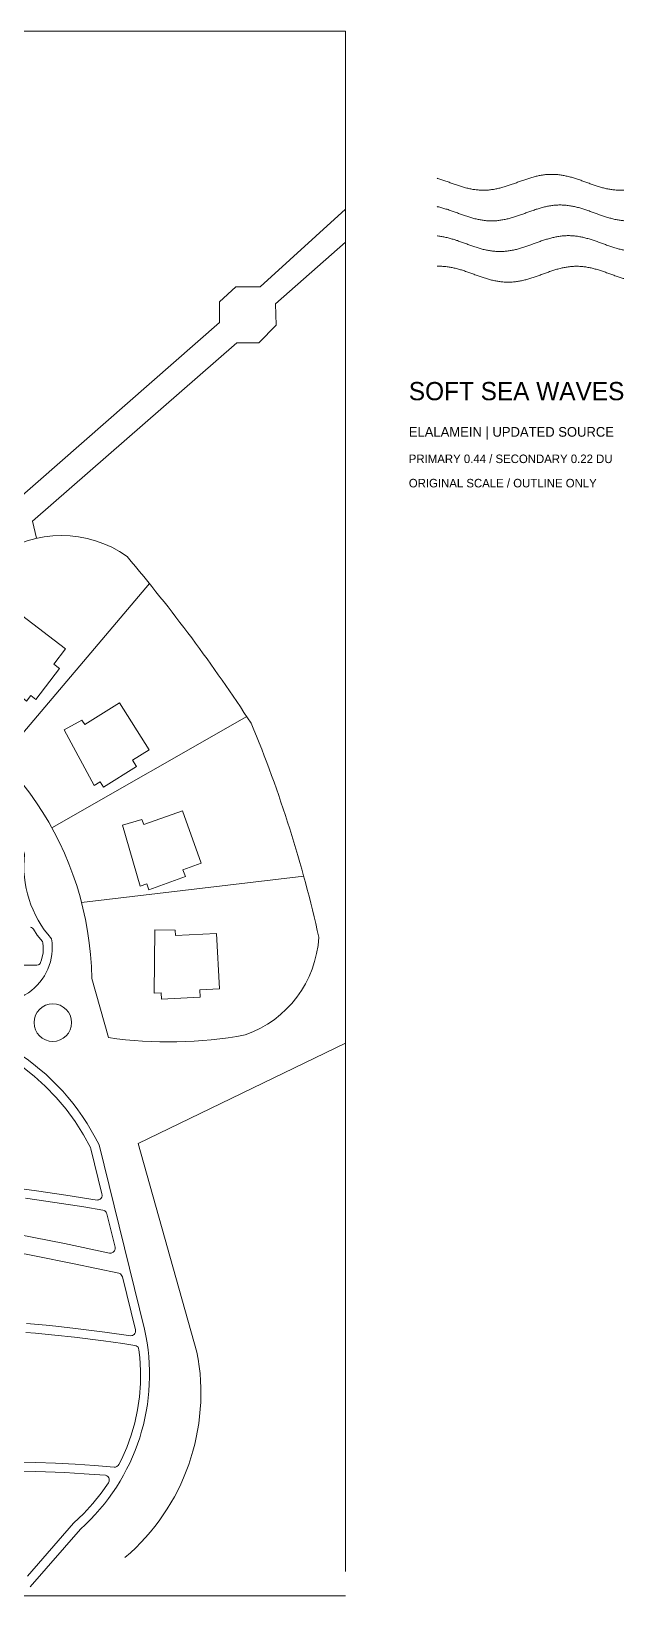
# Model space of a CAD drawing. Header units: inches. Extents: x 36 to 78.3, y 17.3 to 55.9.
# Drawn here: x 63.69 to 78.3, y 17.31 to 55.9 of the extents above; entities that cross this region are included whole.
import ezdxf

# ---------------------------------------------------------------- set-up
doc = ezdxf.new("R2010")
doc.units = ezdxf.units.IN
for name, color, linetype, lineweight in [('01_ORIGINAL_PLAN', 7, 'CONTINUOUS', 20), ('02_CONCEPT_CLOSED_AREAS', 7, 'CONTINUOUS', 15), ('03_CONCEPT_ICON', 7, 'CONTINUOUS', 15), ('04_TITLE', 7, 'CONTINUOUS', 15)]:
    doc.layers.add(name, color=color, linetype=linetype, lineweight=lineweight)

msp = doc.modelspace()

# ---------------------------------------------------------------- linework, layer by layer
at = {"layer": '01_ORIGINAL_PLAN'}
for p, q in [((36.248, 55.9), (71.442, 55.9)), ((71.442, 55.9), (71.442, 17.906)), ((71.442, 17.312), (36.248, 17.312))]:
    msp.add_line(p, q, dxfattribs=at)
for points in [[(63.257, 44.272), (68.329, 48.719), (68.329, 49.231), (68.73, 49.6), (69.33, 49.6), (71.442, 51.512), (71.442, 50.696), (69.711, 49.177), (69.725, 48.651), (69.304, 48.218), (68.761, 48.218), (63.72, 43.82), (63.817, 43.397)], [(66.604, 42.276), (62.941, 37.945)], [(69.006, 38.995), (64.196, 36.253)], [(70.407, 35.063), (64.93, 34.409)], [(65.18, 32.538), (65.591, 31.078)], [(71.442, 30.938), (66.326, 28.468)], [(66.326, 28.468), (67.775, 23.323)]]:
    msp.add_lwpolyline(points, dxfattribs=at)
for points in [[(60.29, 39.74, -0.089338), (62.813, 42.944, -0.322066), (66.051, 42.944, -0.030946), (69.111, 38.833, -0.044664), (70.78, 33.554, -0.301674), (68.967, 31.144, -0.082145), (65.591, 31.078)], [(60.29, 39.74, -0.300089), (65.18, 32.538)], [(59.998, 35.322), (60.235, 35.059), (61.831, 36.816), (61.933, 37.418, -0.214593), (63.522, 35.602, 0.212382), (64.188, 33.517, -0.642649), (62.166, 32.15, 0.132984), (51.615, 31.858, -0.471407), (50.913, 32.245)], [(53.65, 30.945, -0.14301), (60.243, 31.63, -0.286424), (65.36, 28.431), (66.481, 23.89, -0.272091), (64.9, 18.954), (63.661, 17.533)]]:
    msp.add_lwpolyline(points, format="xyb", dxfattribs=at)
for points in [[(62.827, 40.702), (63.445, 41.502), (64.534, 40.672), (64.241, 40.288), (64.384, 40.18), (63.804, 39.42), (63.677, 39.516), (63.571, 39.377), (62.394, 40.407), (62.722, 40.782)], [(65.006, 38.799), (65.865, 39.334), (66.595, 38.175), (66.187, 37.918), (66.283, 37.767), (65.474, 37.257), (65.389, 37.391), (65.242, 37.298), (64.498, 38.674), (64.936, 38.911)], [(66.464, 36.332), (67.417, 36.67), (67.882, 35.382), (67.428, 35.218), (67.489, 35.05), (66.59, 34.725), (66.536, 34.875), (66.372, 34.816), (65.94, 36.319), (66.419, 36.457)], [(67.244, 33.6), (68.254, 33.648), (68.327, 32.28), (67.845, 32.255), (67.855, 32.076), (66.9, 32.025), (66.892, 32.184), (66.717, 32.175), (66.739, 33.739), (67.237, 33.732)]]:
    msp.add_lwpolyline(points, close=True, dxfattribs=at)
msp.add_circle((64.22, 31.448), 0.463, dxfattribs=at)
msp.add_arc((62.535, 22.313), 5.337, 310.4718, 10.9016, dxfattribs=at)
at = {"layer": '02_CONCEPT_CLOSED_AREAS'}
for points in [[(63.666, 33.803), (63.696, 33.792), (63.722, 33.774), (63.742, 33.75), (63.838, 33.602), (63.962, 33.445), (63.975, 33.413), (63.985, 33.327), (63.978, 33.167), (63.944, 32.995), (63.92, 32.929), (63.904, 32.904), (63.881, 32.884), (63.868, 32.876), (63.855, 32.87), (63.825, 32.863), (63.342, 32.867)], [(63.479, 30.346), (63.757, 30.131), (64.033, 29.883), (64.303, 29.605), (64.549, 29.313), (64.771, 29.01), (64.976, 28.682), (65.146, 28.364), (65.157, 28.337), (65.432, 27.221), (65.435, 27.19), (65.434, 27.174), (65.425, 27.144), (65.409, 27.117), (65.398, 27.105), (65.386, 27.095), (65.358, 27.08), (65.327, 27.073), (65.311, 27.072), (64.54, 27.196), (63.818, 27.303), (63.095, 27.399)], [(63.547, 27.118), (64.266, 27.015), (64.986, 26.902), (65.455, 26.824), (65.485, 26.815), (65.499, 26.808), (65.511, 26.799), (65.533, 26.776), (65.547, 26.749), (65.552, 26.734), (65.755, 25.911), (65.759, 25.879), (65.757, 25.863), (65.753, 25.847), (65.74, 25.818), (65.719, 25.793), (65.706, 25.783), (65.678, 25.769), (65.662, 25.765), (65.646, 25.763), (65.614, 25.765), (64.508, 25.996), (63.372, 26.225)], [(62.802, 25.888), (63.772, 25.697), (64.743, 25.499), (65.845, 25.266), (65.873, 25.256), (65.886, 25.249), (65.909, 25.229), (65.926, 25.205), (65.936, 25.177), (66.258, 23.873), (66.262, 23.842), (66.257, 23.811), (66.244, 23.783), (66.225, 23.758), (66.213, 23.748), (66.186, 23.733), (66.171, 23.728), (66.14, 23.725), (65.5, 23.815), (64.777, 23.906), (64.295, 23.96), (64.053, 23.984), (63.571, 24.027)], [(63.553, 23.808), (63.793, 23.787), (64.271, 23.741), (64.751, 23.688), (65.47, 23.597), (65.949, 23.53), (66.243, 23.486), (66.273, 23.477), (66.3, 23.461), (66.321, 23.439), (66.33, 23.426), (66.336, 23.412), (66.344, 23.381), (66.367, 23.186), (66.384, 22.868), (66.38, 22.543), (66.355, 22.221), (66.307, 21.894), (66.239, 21.579), (66.151, 21.27), (66.042, 20.968), (65.914, 20.672), (65.852, 20.55), (65.834, 20.524), (65.81, 20.504), (65.796, 20.496), (65.766, 20.487), (65.735, 20.485), (65.252, 20.525), (64.769, 20.557), (64.287, 20.581), (63.805, 20.597), (63.323, 20.605)], [(63.321, 20.385), (63.799, 20.377), (64.039, 20.37), (64.518, 20.35), (64.997, 20.322), (65.236, 20.305), (65.519, 20.282), (65.549, 20.271), (65.574, 20.254), (65.585, 20.242), (65.602, 20.216), (65.608, 20.201), (65.613, 20.171), (65.611, 20.139), (65.6, 20.11), (65.592, 20.096), (65.415, 19.842), (65.211, 19.587), (64.989, 19.344), (64.734, 19.099), (63.596, 17.793)]]:
    msp.add_lwpolyline(points, dxfattribs=at)
at = {"layer": '03_CONCEPT_ICON'}
for points in [[(73.7, 52.277), (73.711, 52.273), (73.737, 52.265), (73.763, 52.257), (73.788, 52.248), (73.814, 52.24), (73.839, 52.231), (73.865, 52.222), (73.89, 52.213), (73.916, 52.203), (73.942, 52.194), (73.967, 52.185), (73.993, 52.176), (74.018, 52.166), (74.044, 52.157), (74.069, 52.148), (74.095, 52.139), (74.121, 52.13), (74.146, 52.121), (74.172, 52.112), (74.197, 52.103), (74.223, 52.094), (74.248, 52.086), (74.274, 52.078), (74.3, 52.07), (74.325, 52.062), (74.351, 52.055), (74.376, 52.048), (74.402, 52.041), (74.427, 52.034), (74.453, 52.028), (74.479, 52.022), (74.504, 52.016), (74.53, 52.011), (74.555, 52.006), (74.581, 52.002), (74.606, 51.998), (74.632, 51.994), (74.658, 51.991), (74.683, 51.988), (74.709, 51.986), (74.734, 51.984), (74.76, 51.982), (74.785, 51.981), (74.811, 51.98), (74.837, 51.98), (74.862, 51.98), (74.888, 51.981), (74.913, 51.982), (74.939, 51.983), (74.964, 51.985), (74.99, 51.988), (75.016, 51.991), (75.041, 51.994), (75.067, 51.997), (75.092, 52.002), (75.118, 52.006), (75.143, 52.011), (75.169, 52.016), (75.195, 52.022), (75.22, 52.027), (75.246, 52.034), (75.271, 52.04), (75.297, 52.047), (75.322, 52.054), (75.348, 52.062), (75.374, 52.069), (75.399, 52.077), (75.425, 52.085), (75.45, 52.094), (75.476, 52.102), (75.501, 52.111), (75.527, 52.12), (75.553, 52.129), (75.578, 52.138), (75.604, 52.147), (75.629, 52.156), (75.655, 52.166), (75.68, 52.175), (75.706, 52.184), (75.732, 52.193), (75.757, 52.203), (75.783, 52.212), (75.808, 52.221), (75.834, 52.23), (75.859, 52.239), (75.885, 52.248), (75.911, 52.256), (75.936, 52.265), (75.962, 52.273), (75.987, 52.281), (76.013, 52.289), (76.038, 52.296), (76.064, 52.303), (76.089, 52.31), (76.115, 52.317), (76.141, 52.323), (76.166, 52.329), (76.192, 52.335), (76.217, 52.34), (76.243, 52.345), (76.268, 52.349), (76.294, 52.354), (76.32, 52.357), (76.345, 52.361), (76.371, 52.364), (76.396, 52.366), (76.422, 52.368), (76.447, 52.37), (76.473, 52.371), (76.499, 52.372), (76.524, 52.372), (76.55, 52.372), (76.575, 52.371), (76.601, 52.37), (76.626, 52.369), (76.652, 52.367), (76.678, 52.365), (76.703, 52.362), (76.729, 52.359), (76.754, 52.355), (76.78, 52.351), (76.805, 52.347), (76.831, 52.342), (76.857, 52.337), (76.882, 52.331), (76.908, 52.326), (76.933, 52.319), (76.959, 52.313), (76.984, 52.306), (77.01, 52.299), (77.036, 52.292), (77.061, 52.284), (77.087, 52.276), (77.112, 52.268), (77.138, 52.26), (77.163, 52.251), (77.189, 52.242), (77.215, 52.234), (77.24, 52.225), (77.266, 52.215), (77.291, 52.206), (77.317, 52.197), (77.342, 52.188), (77.368, 52.179), (77.394, 52.169), (77.419, 52.16), (77.445, 52.151), (77.47, 52.141), (77.496, 52.132), (77.521, 52.123), (77.547, 52.114), (77.573, 52.106), (77.598, 52.097), (77.624, 52.089), (77.649, 52.08), (77.675, 52.072), (77.7, 52.065), (77.726, 52.057), (77.752, 52.05), (77.777, 52.043), (77.803, 52.036), (77.828, 52.03), (77.854, 52.024), (77.879, 52.018), (77.905, 52.013), (77.931, 52.008), (77.956, 52.003), (77.982, 51.999), (78.007, 51.995), (78.033, 51.992), (78.058, 51.989), (78.084, 51.986), (78.11, 51.984), (78.135, 51.982), (78.161, 51.981), (78.186, 51.98), (78.212, 51.98), (78.237, 51.98), (78.263, 51.981), (78.289, 51.982), (78.3, 51.982)], [(73.7, 51.576), (73.711, 51.573), (73.737, 51.567), (73.763, 51.561), (73.788, 51.554), (73.814, 51.548), (73.839, 51.54), (73.865, 51.533), (73.89, 51.525), (73.916, 51.517), (73.942, 51.509), (73.967, 51.501), (73.993, 51.492), (74.018, 51.483), (74.044, 51.474), (74.069, 51.465), (74.095, 51.456), (74.121, 51.447), (74.146, 51.438), (74.172, 51.429), (74.197, 51.419), (74.223, 51.41), (74.248, 51.401), (74.274, 51.391), (74.3, 51.382), (74.325, 51.373), (74.351, 51.364), (74.376, 51.355), (74.402, 51.347), (74.427, 51.338), (74.453, 51.33), (74.479, 51.322), (74.504, 51.314), (74.53, 51.306), (74.555, 51.299), (74.581, 51.291), (74.606, 51.284), (74.632, 51.278), (74.658, 51.272), (74.683, 51.266), (74.709, 51.26), (74.734, 51.255), (74.76, 51.25), (74.785, 51.246), (74.811, 51.242), (74.837, 51.238), (74.862, 51.235), (74.888, 51.232), (74.913, 51.229), (74.939, 51.228), (74.964, 51.226), (74.99, 51.225), (75.016, 51.224), (75.041, 51.224), (75.067, 51.224), (75.092, 51.225), (75.118, 51.226), (75.143, 51.228), (75.169, 51.229), (75.195, 51.232), (75.22, 51.235), (75.246, 51.238), (75.271, 51.242), (75.297, 51.246), (75.322, 51.25), (75.348, 51.255), (75.374, 51.26), (75.399, 51.266), (75.425, 51.272), (75.45, 51.278), (75.476, 51.284), (75.501, 51.291), (75.527, 51.299), (75.553, 51.306), (75.578, 51.314), (75.604, 51.322), (75.629, 51.33), (75.655, 51.338), (75.68, 51.347), (75.706, 51.355), (75.732, 51.364), (75.757, 51.373), (75.783, 51.382), (75.808, 51.391), (75.834, 51.401), (75.859, 51.41), (75.885, 51.419), (75.911, 51.429), (75.936, 51.438), (75.962, 51.447), (75.987, 51.456), (76.013, 51.465), (76.038, 51.474), (76.064, 51.483), (76.089, 51.492), (76.115, 51.501), (76.141, 51.509), (76.166, 51.517), (76.192, 51.525), (76.217, 51.533), (76.243, 51.54), (76.268, 51.548), (76.294, 51.554), (76.32, 51.561), (76.345, 51.567), (76.371, 51.573), (76.396, 51.579), (76.422, 51.584), (76.447, 51.589), (76.473, 51.594), (76.499, 51.598), (76.524, 51.601), (76.55, 51.605), (76.575, 51.608), (76.601, 51.61), (76.626, 51.612), (76.652, 51.614), (76.678, 51.615), (76.703, 51.616), (76.729, 51.616), (76.754, 51.616), (76.78, 51.615), (76.805, 51.614), (76.831, 51.613), (76.857, 51.611), (76.882, 51.608), (76.908, 51.606), (76.933, 51.603), (76.959, 51.599), (76.984, 51.595), (77.01, 51.591), (77.036, 51.586), (77.061, 51.581), (77.087, 51.575), (77.112, 51.569), (77.138, 51.563), (77.163, 51.557), (77.189, 51.55), (77.215, 51.543), (77.24, 51.535), (77.266, 51.528), (77.291, 51.52), (77.317, 51.512), (77.342, 51.503), (77.368, 51.495), (77.394, 51.486), (77.419, 51.477), (77.445, 51.468), (77.47, 51.459), (77.496, 51.45), (77.521, 51.441), (77.547, 51.431), (77.573, 51.422), (77.598, 51.413), (77.624, 51.404), (77.649, 51.394), (77.675, 51.385), (77.7, 51.376), (77.726, 51.367), (77.752, 51.358), (77.777, 51.349), (77.803, 51.341), (77.828, 51.332), (77.854, 51.324), (77.879, 51.316), (77.905, 51.308), (77.931, 51.301), (77.956, 51.294), (77.982, 51.287), (78.007, 51.28), (78.033, 51.274), (78.058, 51.268), (78.084, 51.262), (78.11, 51.257), (78.135, 51.252), (78.161, 51.247), (78.186, 51.243), (78.212, 51.239), (78.237, 51.236), (78.263, 51.233), (78.289, 51.23), (78.3, 51.229)], [(73.7, 50.853), (73.711, 50.852), (73.737, 50.849), (73.763, 50.845), (73.788, 50.842), (73.814, 50.837), (73.839, 50.833), (73.865, 50.828), (73.89, 50.823), (73.916, 50.817), (73.942, 50.811), (73.967, 50.805), (73.993, 50.798), (74.018, 50.791), (74.044, 50.784), (74.069, 50.777), (74.095, 50.769), (74.121, 50.761), (74.146, 50.753), (74.172, 50.744), (74.197, 50.736), (74.223, 50.727), (74.248, 50.718), (74.274, 50.709), (74.3, 50.7), (74.325, 50.691), (74.351, 50.682), (74.376, 50.672), (74.402, 50.663), (74.427, 50.654), (74.453, 50.644), (74.479, 50.635), (74.504, 50.626), (74.53, 50.617), (74.555, 50.608), (74.581, 50.599), (74.606, 50.59), (74.632, 50.582), (74.658, 50.573), (74.683, 50.565), (74.709, 50.557), (74.734, 50.55), (74.76, 50.542), (74.785, 50.535), (74.811, 50.528), (74.837, 50.522), (74.862, 50.515), (74.888, 50.51), (74.913, 50.504), (74.939, 50.499), (74.964, 50.494), (74.99, 50.49), (75.016, 50.485), (75.041, 50.482), (75.067, 50.479), (75.092, 50.476), (75.118, 50.473), (75.143, 50.471), (75.169, 50.47), (75.195, 50.469), (75.22, 50.468), (75.246, 50.468), (75.271, 50.468), (75.297, 50.469), (75.322, 50.47), (75.348, 50.472), (75.374, 50.474), (75.399, 50.476), (75.425, 50.479), (75.45, 50.482), (75.476, 50.486), (75.501, 50.49), (75.527, 50.494), (75.553, 50.499), (75.578, 50.504), (75.604, 50.51), (75.629, 50.516), (75.655, 50.522), (75.68, 50.529), (75.706, 50.536), (75.732, 50.543), (75.757, 50.55), (75.783, 50.558), (75.808, 50.566), (75.834, 50.574), (75.859, 50.582), (75.885, 50.591), (75.911, 50.6), (75.936, 50.609), (75.962, 50.618), (75.987, 50.627), (76.013, 50.636), (76.038, 50.645), (76.064, 50.654), (76.089, 50.664), (76.115, 50.673), (76.141, 50.682), (76.166, 50.691), (76.192, 50.701), (76.217, 50.71), (76.243, 50.719), (76.268, 50.728), (76.294, 50.736), (76.32, 50.745), (76.345, 50.753), (76.371, 50.761), (76.396, 50.769), (76.422, 50.777), (76.447, 50.785), (76.473, 50.792), (76.499, 50.799), (76.524, 50.805), (76.55, 50.812), (76.575, 50.818), (76.601, 50.823), (76.626, 50.828), (76.652, 50.833), (76.678, 50.838), (76.703, 50.842), (76.729, 50.846), (76.754, 50.849), (76.78, 50.852), (76.805, 50.854), (76.831, 50.856), (76.857, 50.858), (76.882, 50.859), (76.908, 50.86), (76.933, 50.86), (76.959, 50.86), (76.984, 50.859), (77.01, 50.858), (77.036, 50.857), (77.061, 50.855), (77.087, 50.852), (77.112, 50.85), (77.138, 50.846), (77.163, 50.843), (77.189, 50.839), (77.215, 50.834), (77.24, 50.83), (77.266, 50.824), (77.291, 50.819), (77.317, 50.813), (77.342, 50.807), (77.368, 50.8), (77.394, 50.793), (77.419, 50.786), (77.445, 50.779), (77.47, 50.771), (77.496, 50.763), (77.521, 50.755), (77.547, 50.747), (77.573, 50.738), (77.598, 50.73), (77.624, 50.721), (77.649, 50.712), (77.675, 50.703), (77.7, 50.694), (77.726, 50.684), (77.752, 50.675), (77.777, 50.666), (77.803, 50.656), (77.828, 50.647), (77.854, 50.638), (77.879, 50.629), (77.905, 50.62), (77.931, 50.611), (77.956, 50.602), (77.982, 50.593), (78.007, 50.584), (78.033, 50.576), (78.058, 50.568), (78.084, 50.56), (78.11, 50.552), (78.135, 50.544), (78.161, 50.537), (78.186, 50.53), (78.212, 50.524), (78.237, 50.517), (78.263, 50.511), (78.289, 50.506), (78.3, 50.503)], [(73.7, 50.103), (73.711, 50.103), (73.737, 50.104), (73.763, 50.104), (73.788, 50.104), (73.814, 50.103), (73.839, 50.102), (73.865, 50.1), (73.89, 50.098), (73.916, 50.095), (73.942, 50.093), (73.967, 50.089), (73.993, 50.085), (74.018, 50.081), (74.044, 50.077), (74.069, 50.072), (74.095, 50.067), (74.121, 50.061), (74.146, 50.055), (74.172, 50.049), (74.197, 50.042), (74.223, 50.035), (74.248, 50.028), (74.274, 50.02), (74.3, 50.013), (74.325, 50.005), (74.351, 49.996), (74.376, 49.988), (74.402, 49.979), (74.427, 49.971), (74.453, 49.962), (74.479, 49.953), (74.504, 49.944), (74.53, 49.934), (74.555, 49.925), (74.581, 49.916), (74.606, 49.907), (74.632, 49.897), (74.658, 49.888), (74.683, 49.879), (74.709, 49.87), (74.734, 49.86), (74.76, 49.852), (74.785, 49.843), (74.811, 49.834), (74.837, 49.825), (74.862, 49.817), (74.888, 49.809), (74.913, 49.801), (74.939, 49.793), (74.964, 49.786), (74.99, 49.779), (75.016, 49.772), (75.041, 49.765), (75.067, 49.759), (75.092, 49.753), (75.118, 49.748), (75.143, 49.743), (75.169, 49.738), (75.195, 49.733), (75.22, 49.729), (75.246, 49.726), (75.271, 49.722), (75.297, 49.72), (75.322, 49.717), (75.348, 49.715), (75.374, 49.714), (75.399, 49.713), (75.425, 49.712), (75.45, 49.712), (75.476, 49.712), (75.501, 49.713), (75.527, 49.714), (75.553, 49.716), (75.578, 49.718), (75.604, 49.72), (75.629, 49.723), (75.655, 49.726), (75.68, 49.73), (75.706, 49.734), (75.732, 49.739), (75.757, 49.743), (75.783, 49.749), (75.808, 49.754), (75.834, 49.76), (75.859, 49.766), (75.885, 49.773), (75.911, 49.78), (75.936, 49.787), (75.962, 49.795), (75.987, 49.802), (76.013, 49.81), (76.038, 49.818), (76.064, 49.827), (76.089, 49.835), (76.115, 49.844), (76.141, 49.853), (76.166, 49.862), (76.192, 49.871), (76.217, 49.88), (76.243, 49.889), (76.268, 49.899), (76.294, 49.908), (76.32, 49.917), (76.345, 49.927), (76.371, 49.936), (76.396, 49.945), (76.422, 49.954), (76.447, 49.963), (76.473, 49.972), (76.499, 49.981), (76.524, 49.989), (76.55, 49.998), (76.575, 50.006), (76.601, 50.014), (76.626, 50.021), (76.652, 50.029), (76.678, 50.036), (76.703, 50.043), (76.729, 50.05), (76.754, 50.056), (76.78, 50.062), (76.805, 50.067), (76.831, 50.073), (76.857, 50.078), (76.882, 50.082), (76.908, 50.086), (76.933, 50.09), (76.959, 50.093), (76.984, 50.096), (77.01, 50.098), (77.036, 50.1), (77.061, 50.102), (77.087, 50.103), (77.112, 50.104), (77.138, 50.104), (77.163, 50.104), (77.189, 50.103), (77.215, 50.102), (77.24, 50.101), (77.266, 50.099), (77.291, 50.096), (77.317, 50.093), (77.342, 50.09), (77.368, 50.087), (77.394, 50.083), (77.419, 50.078), (77.445, 50.073), (77.47, 50.068), (77.496, 50.063), (77.521, 50.057), (77.547, 50.051), (77.573, 50.044), (77.598, 50.037), (77.624, 50.03), (77.649, 50.023), (77.675, 50.015), (77.7, 50.007), (77.726, 49.999), (77.752, 49.991), (77.777, 49.982), (77.803, 49.973), (77.828, 49.964), (77.854, 49.955), (77.879, 49.946), (77.905, 49.937), (77.931, 49.928), (77.956, 49.919), (77.982, 49.909), (78.007, 49.9), (78.033, 49.891), (78.058, 49.882), (78.084, 49.872), (78.11, 49.863), (78.135, 49.854), (78.161, 49.845), (78.186, 49.837), (78.212, 49.828), (78.237, 49.82), (78.263, 49.811), (78.289, 49.803), (78.3, 49.8)]]:
    msp.add_lwpolyline(points, dxfattribs=at)

# ---------------------------------------------------------------- texts
at = {"layer": '04_TITLE'}
for s, height, p in [('SOFT SEA WAVES', 0.45, (73, 46.8)), ('ELALAMEIN | UPDATED SOURCE', 0.24, (73, 45.9)), ('PRIMARY 0.44 / SECONDARY 0.22 DU', 0.21, (73, 45.25)), ('ORIGINAL SCALE / OUTLINE ONLY', 0.21, (73, 44.65))]:
    msp.add_text(s, height=height, dxfattribs=at).set_placement(p)

doc.saveas('drawing.dxf')
